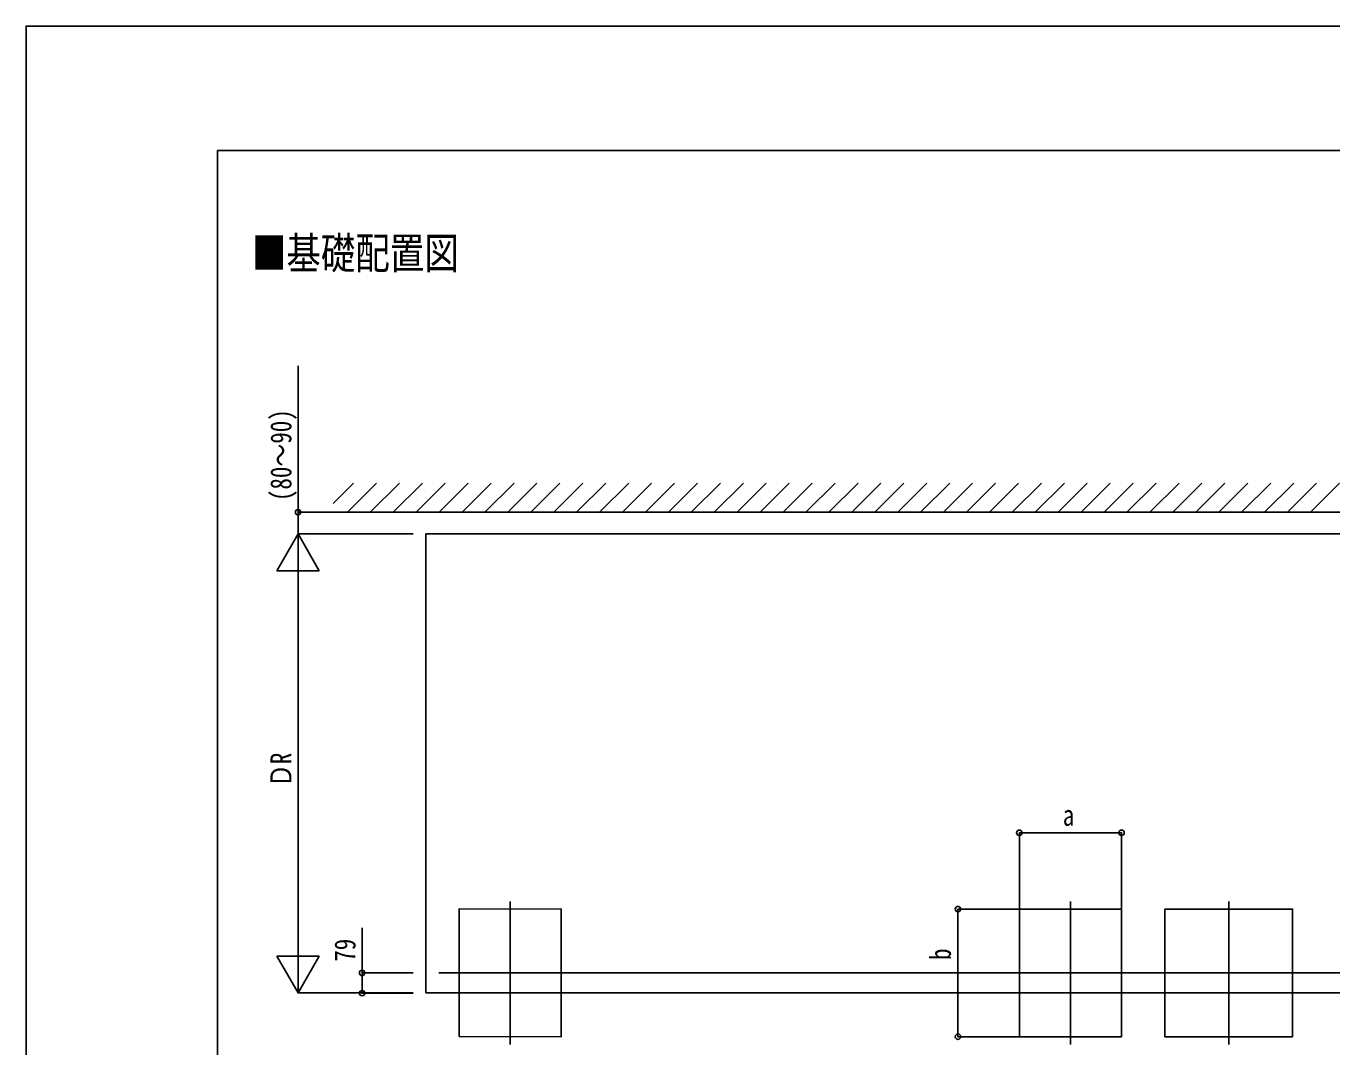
# Model space of a CAD drawing. Units: millimetres, scale not verified. Extents: x -10512 to 10512, y -7425 to 7425.
# Drawn here: x -10512 to -5399, y 3424 to 7425 of the extents above; entities that cross this region are included whole.
import ezdxf
from ezdxf.enums import TextEntityAlignment as Align

# ---------------------------------------------------------------- set-up
doc = ezdxf.new("R2010")
doc.units = ezdxf.units.MM
doc.header["$LTSCALE"] = 40
for name, color, linetype in [('0-2_USER1', 3, 'Continuous'), ('0-4_YKK_12', 2, 'Continuous'), ('0-6_YKK_A1', 4, 'Continuous'), ('0-7_YKK_D', 6, 'Continuous'), ('0-8_YKK_ZWAK', 7, 'Continuous')]:
    doc.layers.add(name, color=color, linetype=linetype)
doc.styles.add('ＭＳ ゴシック', font='')
doc.styles.get('ＭＳ ゴシック').set_extended_font_data('MS Gothic')

msp = doc.modelspace()

# ---------------------------------------------------------------- linework, layer by layer
at = {"layer": '0-4_YKK_12'}
for p, q in [((-8616.51, 3994.42), (-8616.51, 3434.42)), ((-6422.51, 3994.42), (-6422.51, 3434.42)), ((-5802.51, 3994.42), (-5802.51, 3434.42)), ((-8896.51, 3714.42), (-2562.95, 3714.42))]:
    msp.add_line(p, q, dxfattribs=at)
at = {"layer": '0-6_YKK_A1'}
for p, q in [((-9309.77, 5554.48), (-9230.14, 5634.11)), ((-9254.42, 5520.02), (-9140.34, 5634.11)), ((-9164.62, 5520.02), (-9050.53, 5634.11)), ((-9074.82, 5520.02), (-8960.73, 5634.11)), ((-8985.02, 5520.02), (-8870.93, 5634.11)), ((-8895.21, 5520.02), (-8781.13, 5634.11)), ((-8805.41, 5520.02), (-8691.32, 5634.11)), ((-8715.61, 5520.02), (-8601.52, 5634.11)), ((-8625.81, 5520.02), (-8511.72, 5634.11)), ((-8536, 5520.02), (-8421.92, 5634.11)), ((-8446.2, 5520.02), (-8332.11, 5634.11)), ((-8356.4, 5520.02), (-8242.31, 5634.11)), ((-8266.6, 5520.02), (-8152.51, 5634.11)), ((-8176.79, 5520.02), (-8062.71, 5634.11)), ((-8086.99, 5520.02), (-7972.9, 5634.11)), ((-7997.19, 5520.02), (-7883.1, 5634.11)), ((-7907.39, 5520.02), (-7793.3, 5634.11)), ((-7817.58, 5520.02), (-7703.5, 5634.11)), ((-7727.78, 5520.02), (-7613.69, 5634.11)), ((-7637.98, 5520.02), (-7523.89, 5634.11)), ((-7548.18, 5520.02), (-7434.09, 5634.11)), ((-7458.37, 5520.02), (-7344.29, 5634.11)), ((-7368.57, 5520.02), (-7254.48, 5634.11)), ((-7278.77, 5520.02), (-7164.68, 5634.11)), ((-7188.97, 5520.02), (-7074.88, 5634.11)), ((-7099.16, 5520.02), (-6985.08, 5634.11)), ((-7009.36, 5520.02), (-6895.27, 5634.11)), ((-6919.56, 5520.02), (-6805.47, 5634.11)), ((-6829.76, 5520.02), (-6715.67, 5634.11)), ((-6739.95, 5520.02), (-6625.87, 5634.11)), ((-6650.15, 5520.02), (-6536.06, 5634.11)), ((-6560.35, 5520.02), (-6446.26, 5634.11)), ((-6470.55, 5520.02), (-6356.46, 5634.11)), ((-6380.74, 5520.02), (-6266.65, 5634.11)), ((-6290.94, 5520.02), (-6176.85, 5634.11)), ((-6201.14, 5520.02), (-6087.05, 5634.11)), ((-6111.34, 5520.02), (-5997.25, 5634.11)), ((-6021.53, 5520.02), (-5907.44, 5634.11)), ((-5931.73, 5520.02), (-5817.64, 5634.11)), ((-5841.93, 5520.02), (-5727.84, 5634.11)), ((-5752.12, 5520.02), (-5638.04, 5634.11)), ((-5662.32, 5520.02), (-5548.23, 5634.11)), ((-5572.52, 5520.02), (-5458.43, 5634.11)), ((-5482.72, 5520.02), (-5368.63, 5634.11)), ((-9310.52, 5520.02), (-2512.51, 5520.02)), ((-8946.51, 5435.02), (-2512.51, 5435.02)), ((-8946.51, 5435.02), (-8946.51, 3636.02)), ((-2512.51, 3636.02), (-8946.51, 3636.02))]:
    msp.add_line(p, q, dxfattribs=at)
for points in [[(-8416.51, 3464.42), (-8816.51, 3465.31), (-8816.51, 3965.31), (-8416.51, 3964.42)], [(-6222.51, 3464.42), (-6622.51, 3464.42), (-6622.51, 3964.42), (-6222.51, 3964.42)], [(-5552.51, 3464.42), (-6052.51, 3464.42), (-6052.51, 3964.42), (-5552.51, 3964.42)]]:
    msp.add_lwpolyline(points, close=True, dxfattribs=at)
at = {"layer": '0-7_YKK_D'}
for p, q in [((-8996.51, 5520.02), (-9448.51, 5520.02)), ((-9447.51, 5435.02), (-9530.84, 5290.68)), ((-8996.51, 5435.02), (-9448.51, 5435.02)), ((-8996.51, 5435.02), (-9448.51, 5435.02)), ((-9447.51, 5435.02), (-9364.17, 5290.68)), ((-9447.51, 5435.02), (-9447.51, 5146.34)), ((-9530.84, 5290.68), (-9364.17, 5290.68)), ((-9447.51, 3802.69), (-9447.51, 5268.35)), ((-6622.51, 3964.42), (-6622.51, 4264.42)), ((-6622.51, 4263.42), (-6222.51, 4263.42)), ((-6222.51, 3964.42), (-6222.51, 4264.42)), ((-6623.51, 3964.42), (-6864.1, 3964.42)), ((-6863.1, 3964.42), (-6863.1, 3464.42)), ((-9447.51, 3636.02), (-9447.51, 3924.7)), ((-9447.51, 3636.02), (-9530.84, 3780.36)), ((-9364.17, 3780.36), (-9530.84, 3780.36)), ((-9447.51, 3636.02), (-9364.17, 3780.36)), ((-8996.51, 3714.42), (-9197.51, 3714.42)), ((-8996.51, 3636.02), (-9448.51, 3636.02)), ((-8996.51, 3635.02), (-9197.51, 3635.02)), ((-6623.51, 3464.42), (-6864.1, 3464.42))]:
    msp.add_line(p, q, dxfattribs=at)
for points in [[(-9447.51, 5435.02), (-9447.51, 5520.02), (-9447.51, 6093.19)], [(-9196.51, 3635.02), (-9196.51, 3714.42), (-9196.51, 3891.59)]]:
    msp.add_lwpolyline(points, dxfattribs=at)
for centre in [(-9447.51, 5520.02), (-6622.51, 4263.42), (-6222.51, 4263.42), (-6863.1, 3964.42), (-9196.51, 3714.42), (-9196.51, 3635.02), (-6863.1, 3464.42)]:
    msp.add_circle(centre, 10.62, dxfattribs=at)
at = {"layer": '0-8_YKK_ZWAK'}
for p in [(9737.55, 6937.5), (-9762.45, -6312.5)]:
    msp.add_line(p, (-9762.45, 6937.5), dxfattribs=at)
msp.add_lwpolyline([(-10512.5, -7425), (10512.5, -7425), (10512.5, 7425), (-10512.5, 7425)], close=True, dxfattribs=at)

# ---------------------------------------------------------------- texts
at = {"layer": '0-2_USER1', "style": 'ＭＳ ゴシック', "width": 0.8}
msp.add_text('■基礎配置図', height=123.8, dxfattribs=at).set_placement((-9628.51, 6436.2), align=Align.BOTTOM_LEFT)
at = {"layer": '0-7_YKK_D', "style": 'ＭＳ ゴシック', "width": 0.8}
for s, p in [('(80～90)', (-9448.84, 5563.85)), ('ＤR', (-9448.51, 4442.52)), ('79', (-9197.84, 3758.25)), ('b', (-6866.1, 3765.38))]:
    msp.add_text(s, height=82.48, rotation=90, dxfattribs=at).set_placement(p, align=Align.BOTTOM_LEFT)
msp.add_text('a', height=82.48, dxfattribs=at).set_placement((-6452.51, 4266.42), align=Align.BOTTOM_LEFT)

doc.saveas('drawing.dxf')
